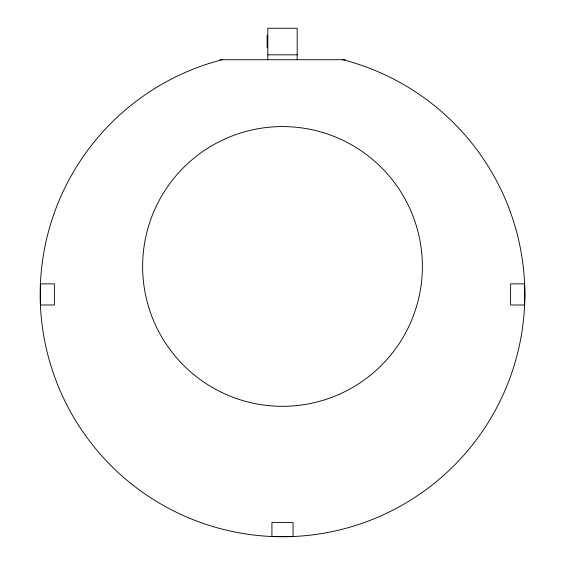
<?xml version="1.0" encoding="UTF-8"?>
<svg xmlns="http://www.w3.org/2000/svg" width="565" height="565" viewBox="0 0 565 565"><rect width="100%" height="100%" fill="white"/><g stroke="black" fill="none" stroke-linecap="round" stroke-linejoin="round"><path stroke-width="0.85" d="M222.37 59.721L219.778 60.356A242.329 242.329 0 0 0 84.001 433.419A242.329 242.329 0 0 0 480.999 433.419A242.329 242.329 0 0 0 345.222 60.356L342.63 59.721M267.817 54.826L297.183 54.826M219.778 59.721L345.222 59.721M297.183 59.721L297.183 28.25L267.817 28.25L267.817 59.721M267.111 35.242L267.111 47.834M40.405 283.856L40.405 304.994L54.388 304.994L54.388 283.856L40.405 283.856M524.829 294.422L524.595 304.994L510.612 304.994L510.612 283.856L524.595 283.856L524.829 294.422M293.073 536.517L271.927 536.517L271.927 522.533L293.073 522.533L293.073 536.517M212.567 387.583A139.873 139.873 0 0 0 422.373 266.447A139.873 139.873 0 0 0 212.567 145.318A139.873 139.873 0 0 0 212.567 387.583"/></g></svg>
